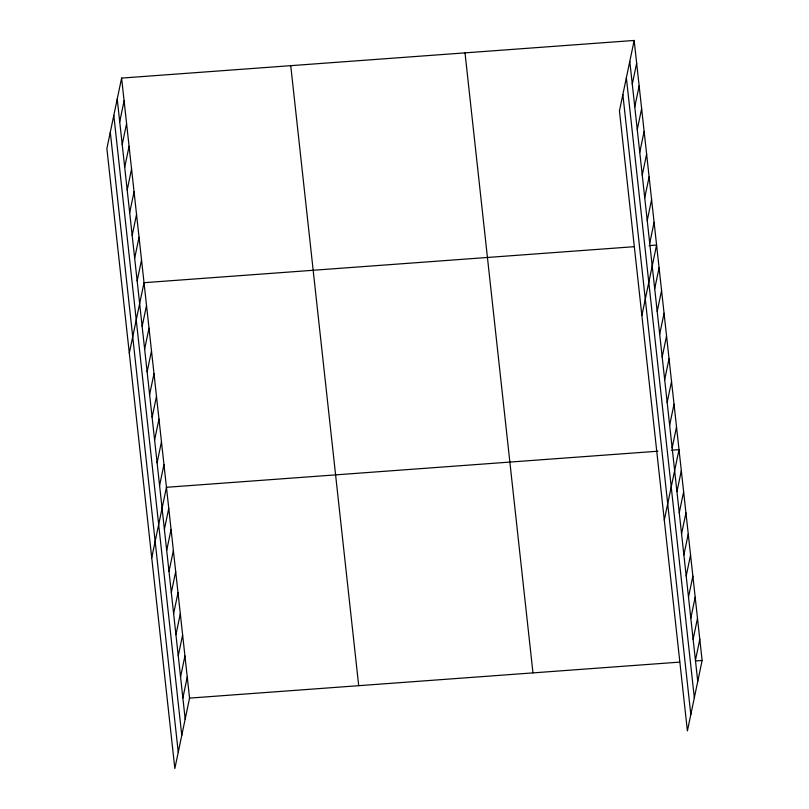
<?xml version="1.0" encoding="UTF-8"?>
<svg xmlns="http://www.w3.org/2000/svg" width="809" height="809" viewBox="0 0 809 809"><rect width="100%" height="100%" fill="white"/><g stroke="black" fill="none" stroke-linecap="round" stroke-linejoin="round"><path stroke-width="1.21" d="M121.603 78.089L106.879 148.532L174.835 768.55L189.559 698.106L121.603 78.089L634.165 40.45L702.121 660.468L687.397 730.911L619.441 110.894L634.165 40.45M119.712 121.765L124.09 100.822M122.21 144.508L126.588 123.555M124.697 167.241L129.076 146.287M127.195 189.973L131.564 169.02M129.683 212.706L134.061 191.753M132.17 235.439L136.549 214.486M134.668 258.172L139.047 237.229M137.156 280.905L141.535 259.962M129.309 353.139L144.022 282.695L634.195 246.694M142.141 326.371L146.52 305.428M144.629 349.104L149.008 328.161M147.127 371.847L151.505 350.894M149.614 394.58L153.993 373.627M152.112 417.313L156.481 396.359M154.6 440.045L158.979 419.092M157.088 462.778L161.466 441.825M159.585 485.511L163.964 464.568M151.738 557.745L166.452 487.301L657.869 451.21M164.389 529.329L168.757 508.376M166.694 550.403L171.073 529.46M169.01 571.488L173.379 550.535M171.316 592.562L175.695 571.619M173.632 613.647L178 592.704M175.937 634.731L180.316 613.778M178.253 655.806L182.622 634.863M180.559 676.89L184.937 655.937M182.874 697.965L187.243 677.022M632.274 84.136L636.653 63.183M634.772 106.869L639.14 85.916M637.259 129.602L641.638 108.649M639.747 152.335L644.126 131.382M642.245 175.068L646.624 154.114M644.733 197.8L649.111 176.858M647.23 220.533L651.599 199.59M649.718 243.266L654.097 222.323M641.871 315.5L656.584 245.056L649.121 245.602M654.703 288.732L659.082 267.789M657.191 311.465L661.57 290.522M659.689 334.208L664.058 313.255M662.177 356.941L666.555 335.988M664.664 379.674L669.043 358.721M667.162 402.407L671.541 381.454M669.65 425.14L674.028 404.187M672.148 447.873L676.516 426.93M664.29 520.106L679.014 449.662L671.551 450.208M676.941 491.69L681.32 470.737M679.257 512.764L683.635 491.821M681.562 533.849L685.941 512.896M683.878 554.923L688.257 533.98M686.184 576.008L690.562 555.065M688.499 597.093L692.878 576.139M690.805 618.167L695.184 597.224M693.121 639.252L697.5 618.298M695.427 660.326L699.805 639.383M189.559 698.106L679.732 662.106M695.902 660.923L702.121 660.468M629.786 61.393L697.742 681.411M626.368 77.735L694.324 697.742M622.859 94.562L690.815 714.58M465.013 52.868L532.969 672.886M290.744 65.671L358.7 685.678M117.224 99.032L185.18 719.049M113.816 115.374L181.772 735.381M110.297 132.201L178.253 752.218"/></g></svg>
